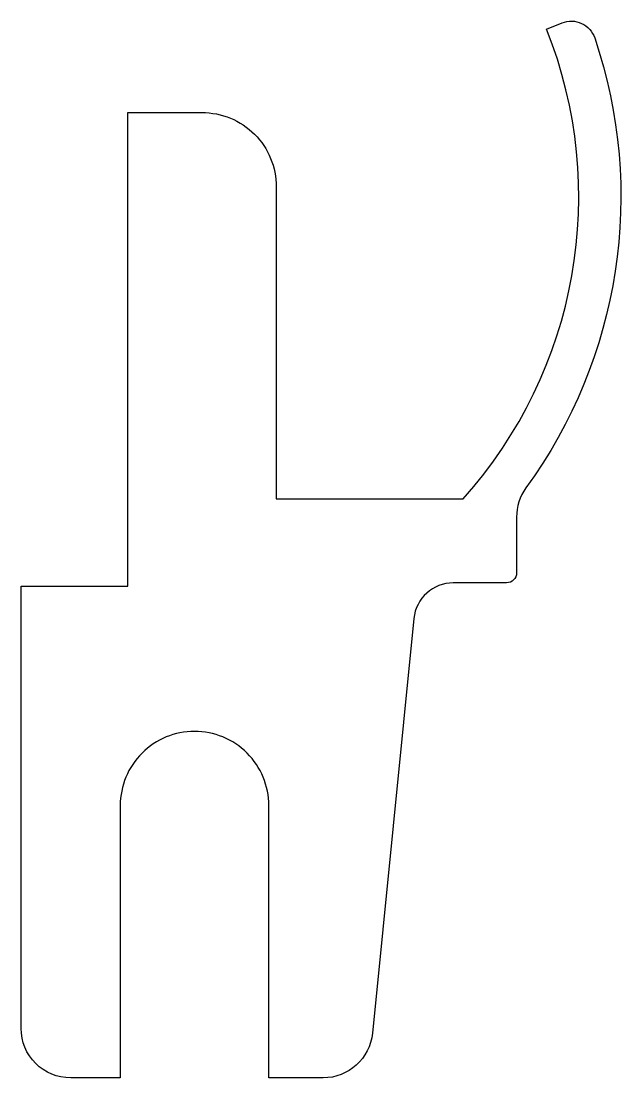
# Model space of a CAD drawing. Extents: x 183.3 to 195.4, y 224.2 to 245.6.
import ezdxf

# ---------------------------------------------------------------- set-up
doc = ezdxf.new("R2010")
doc.units = 0
doc.layers.add('TUTAMAK-PROF', color=1, linetype='CONTINUOUS')

msp = doc.modelspace()

# ---------------------------------------------------------------- linework, layer by layer
at = {"layer": 'TUTAMAK-PROF'}
msp.add_lwpolyline([(193.316, 234.407, -0.414214), (193.116, 234.207), (192.04, 234.207, 0.385314), (191.244, 233.487), (190.406, 225.108, -0.385314), (189.411, 224.207), (188.316, 224.207), (188.316, 229.707, 0.414214), (186.816, 231.207, 0.414214), (185.316, 229.707), (185.316, 224.207), (184.316, 224.207, -0.414214), (183.316, 225.207), (183.316, 234.137), (185.466, 234.137), (185.466, 243.707), (186.966, 243.707, -0.414214), (188.466, 242.207), (188.466, 235.907), (192.242, 235.907, 0.284508), (193.923, 245.393), (194.236, 245.518, -0.429722), (194.894, 245.213, -0.243532), (193.507, 236.123, 0.158603), (193.316, 235.534)], format="xyb", close=True, dxfattribs=at)

doc.saveas('drawing.dxf')
